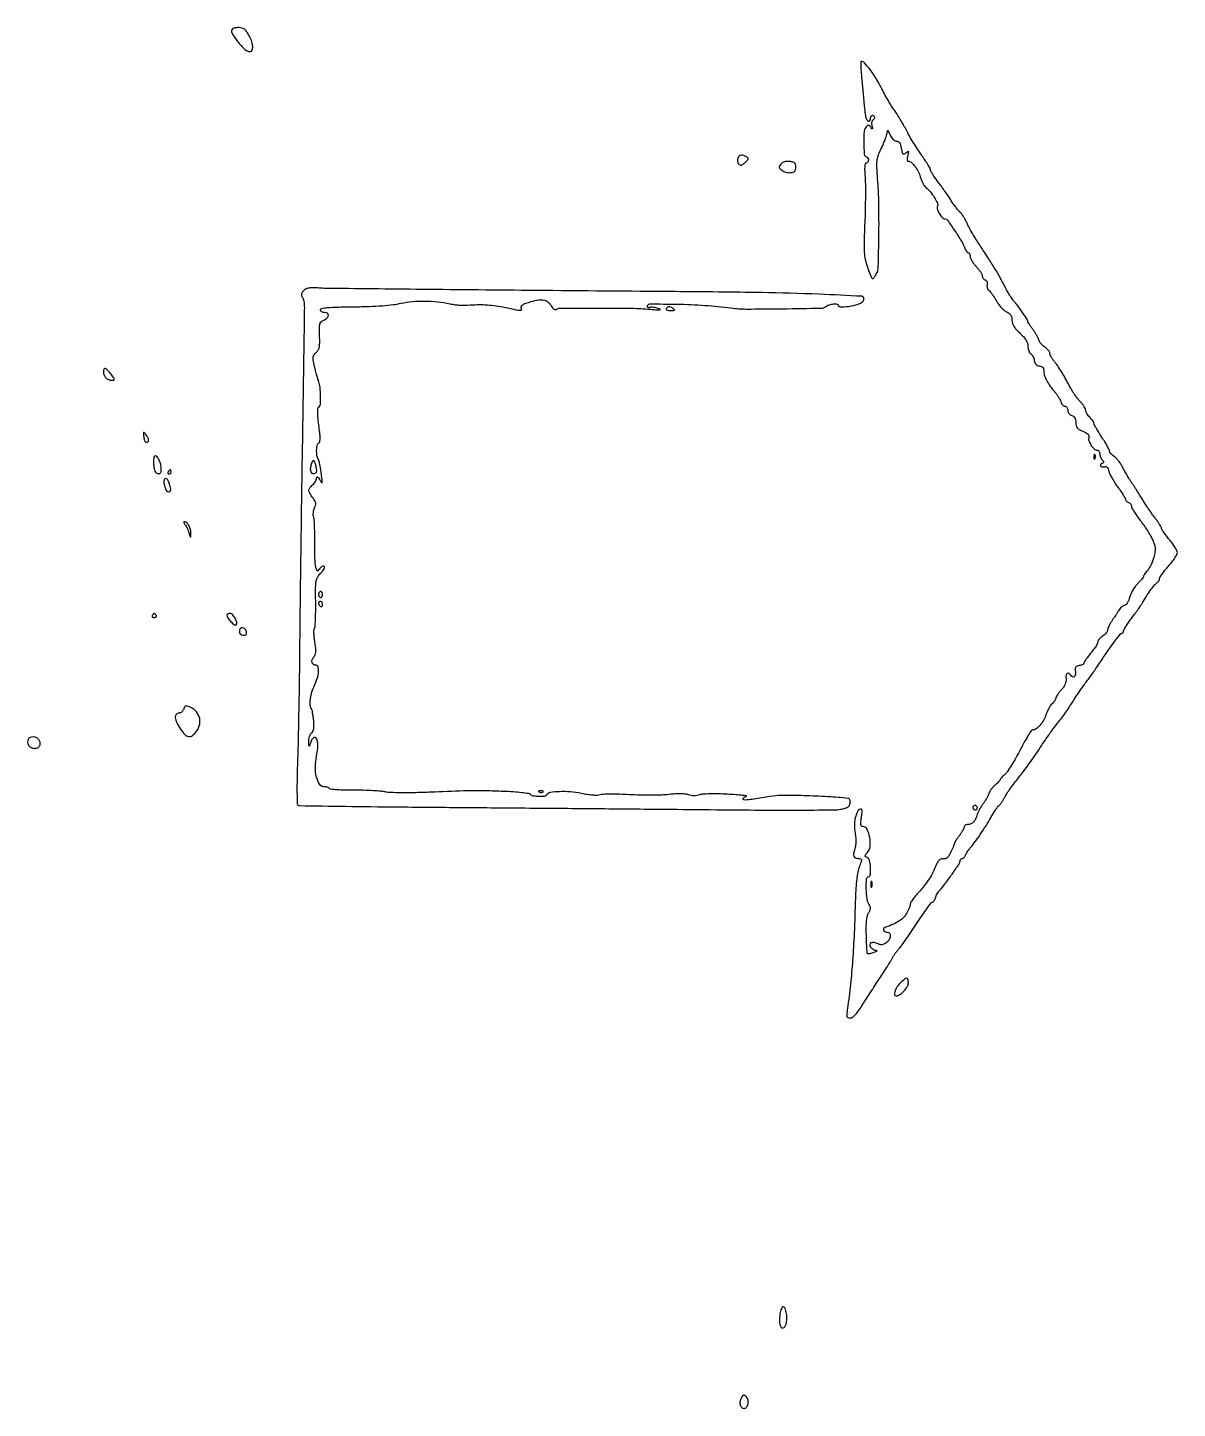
# Model space of a CAD drawing. Extents: x 0 to 5034, y 0 to 2560.
# Drawn here: x 3241 to 3818, y 1035 to 1728 of the extents above; entities that cross this region are included whole.
import ezdxf

# ---------------------------------------------------------------- set-up
doc = ezdxf.new("R2010")
doc.units = 0

msp = doc.modelspace()

# ---------------------------------------------------------------- linework, layer by layer
for points in [[(3343.730511, 1727.397177, 0.338915), (3343.457361, 1725.33779, 0.035587), (3346.353349, 1721.038717, 0.036898), (3349.957019, 1717.073877, 0.192144), (3352.648314, 1716, 0.319613), (3353.687659, 1716.739966, 0.105804), (3353.929746, 1718.705235, 0.066547), (3353.30314, 1721.492209, 0.044777), (3351.901224, 1724.44284, 0.028816), (3350.743298, 1726.169764, 0.07214), (3349.665346, 1727.23292, 0.090711), (3348.492429, 1727.804621, 0.068257), (3347.067891, 1728, 0.02026), (3345.976765, 1727.95577, 0.024423), (3344.95953, 1727.822921, 0.024182), (3344.12945, 1727.631139, 0.128192)], [(3659.395745, 1704.25, -0.00106), (3659.688913, 1701.229317, -0.000679), (3660.017153, 1697.720312, -0.000682), (3660.3293, 1694.282404, -0.001277), (3660.570937, 1691.5, 0.004308), (3660.799805, 1689.037891, 0.004423), (3661.069263, 1686.601562, 0.004287), (3661.339795, 1684.492476, 0.018593), (3661.557334, 1683.25, 0.07342), (3662.113446, 1681.759404, 0.194713), (3662.979673, 1681.055304, 0.354583), (3663.702054, 1681.346851, 0.127101), (3664, 1682.5, -0.064853), (3664.074694, 1683.073457, -0.082425), (3664.29375, 1683.559375, -0.098894), (3664.618646, 1683.884432, -0.148195), (3665, 1684, -0.194548), (3665.674402, 1683.727271, -0.1933), (3665.971967, 1683.061504, -0.147332), (3665.754119, 1682.222818, -0.118178), (3665.09388, 1681.558021, 0.161689), (3664.780905, 1681.183884, 0.05755), (3664.598712, 1680.501867, 0.049698), (3664.5589, 1679.650949, 0.040817), (3664.680627, 1678.749004, -0.006709), (3664.926867, 1677.548579, -0.207643), (3664.86176, 1677.258196, -0.496679), (3664.676359, 1677.254712, -0.014115), (3664.128387, 1677.991641, 0.041217), (3663.52949, 1678.712065, 0.179287), (3663.035574, 1678.944627, 0.178687), (3662.508303, 1678.799617, 0.040894), (3661.791641, 1678.191347, 0.181231), (3660.804164, 1676.019401, 0.018683), (3660.627934, 1670.296367, 0.015802), (3660.847501, 1664.548433, 0.303665), (3661.89024, 1663.203253, -0.186162), (3662.683356, 1662.548851, -0.131599), (3662.973314, 1661.418617, -0.152649), (3662.645675, 1660.408058, -0.243211), (3661.856401, 1660, 0.327914), (3661.360548, 1659.635626, 0.053279), (3661.112217, 1658.390608, 0.032546), (3661.060574, 1656.353927, 0.009719), (3661.244402, 1653.25, -0.016904), (3661.408017, 1649.599356, -0.004235), (3661.422999, 1643.635937, -0.004321), (3661.323373, 1636.81211, -0.004338), (3661.105887, 1630, 0.003561), (3660.780844, 1620.29171, 0.021308), (3660.863126, 1615.232544, 0.037667), (3661.35765, 1611.568842, 0.03061), (3662.417284, 1607.75, 0.009192), (3663.222422, 1605.546017, 0.014482), (3664.002267, 1603.689063, 0.008452), (3664.710254, 1602.1986, 0.284967), (3665.030419, 1602, 0.198221), (3665.346197, 1602.130308, 0.026739), (3665.837134, 1602.673847, 0.027494), (3666.373429, 1603.415367, 0.019948), (3666.889723, 1604.293946, 0.116186), (3667.876367, 1608.001917, 0.00375), (3668.206699, 1623.562566, 0.008052), (3668.16905, 1639.395207, 0.014993), (3667.547429, 1652.211195, -0.006939), (3667.174801, 1657.973785, -0.037678), (3667.25183, 1661.101415, -0.057383), (3667.787675, 1663.560096, -0.030413), (3668.975131, 1666.448627, 0.008635), (3669.871144, 1668.384069, 0.007337), (3670.751454, 1670.456786, 0.007411), (3671.497399, 1672.367912, 0.020613), (3671.945306, 1673.737432), (3672.724368, 1676.5), (3674.022699, 1673.75, 0.047444), (3674.647453, 1672.698026, 0.050669), (3675.447302, 1671.807812, 0.056473), (3676.293199, 1671.197849, 0.128681), (3677.049224, 1671, -0.138272), (3677.859151, 1670.771654, -0.107926), (3678.521681, 1670.136096, -0.072389), (3679.046399, 1669.040429, -0.029173), (3679.447794, 1667.426591, 0.012236), (3679.880656, 1665.394892, 0.14016), (3680.278049, 1664.689245, 0.317641), (3680.823425, 1664.59884, 0.059605), (3681.724958, 1665.176591, -0.019531), (3682.647665, 1665.877937, -0.425145), (3682.948659, 1665.819079, -0.199438), (3683.027697, 1665.384701, -0.007594), (3682.646822, 1663.75, 0.027025), (3682.443978, 1662.695624, 0.047262), (3682.40705, 1661.807812, 0.066624), (3682.522277, 1661.195252, 0.323586), (3682.792387, 1661, -0.183438), (3684.342299, 1660.411573, -0.046011), (3686.224194, 1658.404225, -0.04474), (3687.923675, 1655.763125, -0.054885), (3688.991236, 1653.032546, 0.028812), (3689.526057, 1651.422132, 0.027463), (3690.24983, 1649.857061, 0.028555), (3691.043475, 1648.548443, 0.081442), (3691.778686, 1647.782282, -0.058814), (3693.930782, 1645.732811, -0.034669), (3696.005163, 1642.845596, -0.030953), (3697.541118, 1639.978545, -0.201757), (3697.59194, 1638.378996, 0.176009), (3697.563519, 1636.796515, 0.051037), (3698.603097, 1634.544509, 0.050879), (3700.052655, 1632.58181, 0.211311), (3701.367851, 1632, -0.242627), (3702.590681, 1631.369501, -0.006127), (3706.255461, 1626.085971, -0.01301), (3709.611511, 1620.828823, -0.046894), (3711.333333, 1617.25, 0.033493), (3711.719686, 1616.38871, 0.04313), (3712.191146, 1615.660938, 0.049233), (3712.673844, 1615.152494, 0.180157), (3713.083333, 1615, -0.192648), (3713.433423, 1614.859912, -0.087687), (3713.730729, 1614.456067, -0.067523), (3713.932475, 1613.856993, -0.047534), (3714, 1613.148314, 0.105867), (3714.197213, 1612.227337, 0.02984), (3714.88125, 1610.918417, 0.028654), (3715.8518, 1609.495243, 0.026735), (3717, 1608.157416, -0.022413), (3718.148374, 1606.842542, -0.025761), (3719.11875, 1605.487829, -0.026141), (3719.81197, 1604.270891, -0.11691), (3720, 1603.477717, 0.089585), (3720.114293, 1602.844934, 0.066601), (3720.449379, 1602.217305, 0.065501), (3720.944994, 1601.689773, 0.08001), (3721.529801, 1601.350191, -0.097437), (3722.105698, 1600.988596, -0.104952), (3722.483611, 1600.4441, -0.099002), (3722.621242, 1599.765952, -0.077706), (3722.507223, 1599.022758, 0.090485), (3722.410263, 1598.262512, 0.065282), (3722.567024, 1597.420207, 0.06383), (3722.942182, 1596.627176, 0.077332), (3723.48648, 1596.01122, -0.050147), (3724.221959, 1595.264572, -0.013736), (3725.223314, 1593.947853, -0.013742), (3726.282043, 1592.384361, -0.013929), (3727.248298, 1590.772002, 0.032384), (3728.30475, 1589.148128, 0.026237), (3729.634338, 1587.55018, 0.026976), (3731.022186, 1586.20332, 0.059877), (3732.23924, 1585.376284, -0.045212), (3733.535437, 1584.549823, -0.084148), (3734.377854, 1583.636291, -0.088918), (3734.844018, 1582.532636, -0.055628), (3735, 1581.134953, 0.078139), (3735.236639, 1579.629972, 0.059754), (3735.934239, 1578.11404, 0.046334), (3737.155907, 1576.48431, 0.022093), (3739, 1574.620327, -0.021796), (3740.875072, 1572.727282, -0.048266), (3742.088408, 1571.099641, -0.062591), (3742.768338, 1569.573449, -0.073656), (3743, 1568.009384, 0.04423), (3743.103921, 1566.836894, 0.046272), (3743.412365, 1565.719285, 0.050902), (3743.865076, 1564.813471, 0.122556), (3744.403795, 1564.29969, -0.096931), (3744.967069, 1563.814489, -0.044738), (3745.496922, 1563.000534, -0.042044), (3745.917506, 1562.015647, -0.045519), (3746.153795, 1561, 0.058045), (3746.445782, 1559.873264, 0.093939), (3746.967437, 1559.035364, 0.099589), (3747.734509, 1558.47832, 0.072248), (3748.75, 1558.180449, -0.063828), (3749.799449, 1557.89163, -0.124448), (3750.489463, 1557.373941, -0.117332), (3750.875126, 1556.567151, -0.053129), (3751, 1555.395266, 0.081479), (3751.352171, 1553.248491, 0.041694), (3752.439502, 1550.73671, 0.035085), (3754.187964, 1547.960338, 0.022688), (3756.569798, 1545, -0.024976), (3757.46407, 1543.87806, -0.019292), (3758.327113, 1542.573437, -0.01966), (3759.039503, 1541.289455, -0.043488), (3759.455043, 1540.25, 0.054676), (3759.821523, 1539.389506, 0.060569), (3760.355934, 1538.660938, 0.069011), (3760.969012, 1538.166036, 0.136167), (3761.567388, 1538, -0.144589), (3762.113706, 1537.838644, -0.099407), (3762.57917, 1537.384999, -0.083667), (3762.892844, 1536.706693, -0.066649), (3763, 1535.90638, 0.079589), (3763.141521, 1535.022939, 0.083929), (3763.551274, 1534.245678, 0.08438), (3764.191502, 1533.649462, 0.0816), (3765, 1533.289749, -0.085594), (3765.913707, 1532.874512, -0.112733), (3766.535048, 1532.206149, -0.091006), (3766.887949, 1531.217716, -0.040375), (3767, 1529.832342, 0.052685), (3767.166862, 1528.253157, 0.117995), (3767.68338, 1527.171341, 0.096245), (3768.711215, 1526.308165, 0.027723), (3770.587767, 1525.398882, -0.025141), (3772.188176, 1524.633577, -0.071981), (3773.174665, 1523.899038, -0.121131), (3773.622569, 1523.161818, -0.169413), (3773.599045, 1522.397512, 0.175605), (3773.567929, 1520.737406, 0.057975), (3774.63371, 1518.501143, 0.058177), (3776.166072, 1516.593716, 0.196934), (3777.61501, 1516, -0.129081), (3778.143186, 1515.861334, -0.10071), (3778.593159, 1515.47125, -0.088963), (3778.895741, 1514.887723, -0.07537), (3779, 1514.2, 0.057811), (3779.091192, 1513.413922, 0.037398), (3779.367188, 1512.539531, 0.037344), (3779.771279, 1511.7139, 0.056678), (3780.25, 1511.075, -0.026524), (3780.849858, 1510.367496, -0.164896), (3780.998858, 1509.922882, -0.247399), (3780.819268, 1509.585003, -0.061551), (3780.243769, 1509.28959, 0.075629), (3779.804238, 1509.048176, 0.106139), (3779.514669, 1508.708594, 0.126318), (3779.41972, 1508.32604, 0.13724), (3779.525794, 1507.958264, 0.134392), (3779.838762, 1507.666682, 0.080058), (3780.324855, 1507.503933, 0.070095), (3780.904742, 1507.490395, 0.062528), (3781.490153, 1507.634595, -0.151283), (3782.153903, 1507.678546, -0.150067), (3782.728815, 1507.340088, -0.093139), (3783.207039, 1506.568879, -0.034307), (3783.587882, 1505.340921, 0.054874), (3784.09848, 1503.905642, 0.015593), (3785.199103, 1501.804937, 0.015507), (3786.598915, 1499.494928, 0.015842), (3788.129754, 1497.292907, -0.007995), (3789.612399, 1495.230038, -0.011248), (3790.863115, 1493.340471, -0.007661), (3791.840853, 1491.734523, -0.133678), (3792, 1491.149896, 0.133918), (3792.109207, 1490.749468, 0.062348), (3792.440625, 1490.31982, 0.055223), (3792.926254, 1489.928002, 0.05058), (3793.5, 1489.638374, -0.075088), (3794.073427, 1489.312861, -0.064561), (3794.559375, 1488.817353, -0.066845), (3794.888064, 1488.234155, -0.095219), (3795, 1487.651705, 0.126988), (3795.214154, 1486.822092, 0.012362), (3796.270693, 1485.018738, 0.015042), (3797.669052, 1482.906444, 0.011352), (3799.325763, 1480.669911, -0.012842), (3801.118354, 1478.234804, -0.010256), (3802.927492, 1475.523311, -0.010398), (3804.499156, 1472.942941, -0.025667), (3805.512494, 1470.972294, -0.022727), (3806.482803, 1468.530106, -0.065918), (3806.845131, 1466.752676, -0.063138), (3806.740028, 1464.899641, -0.019601), (3806.124603, 1462.172702, -0.024161), (3805.504168, 1460.23232, -0.021012), (3804.673347, 1458.266174, -0.021546), (3803.769114, 1456.549925, -0.056507), (3802.937872, 1455.435549, 0.016983), (3802.195876, 1454.589243, 0.021234), (3801.56925, 1453.753554, 0.020022), (3801.110499, 1453.023286, 0.130955), (3801, 1452.608626, -0.156308), (3800.858595, 1452.167348, -0.013025), (3800.125918, 1451.196048, -0.016378), (3799.164176, 1450.065894, -0.011896), (3798.024401, 1448.870555, 0.039467), (3796.807107, 1447.444265, 0.024887), (3795.610645, 1445.609467, 0.024943), (3794.608179, 1443.675459, 0.041349), (3793.985857, 1441.947478, -0.029685), (3793.464421, 1440.386472, -0.045798), (3792.816306, 1439.120831, -0.056466), (3792.126982, 1438.264231, -0.197606), (3791.484509, 1438, 0.138114), (3790.817011, 1437.812033, 0.044001), (3789.97913, 1437.192188, 0.040073), (3789.123496, 1436.302382, 0.035246), (3788.379699, 1435.25, -0.004481), (3787.607572, 1434.001178, -0.002588), (3786.65741, 1432.511895, -0.002586), (3785.6883, 1431.027023, -0.004334), (3784.856647, 1429.790493, 0.022051), (3784.146006, 1428.648528, 0.022636), (3783.54539, 1427.458167, 0.0231), (3783.120914, 1426.382441, 0.082599), (3783, 1425.655502, -0.128135), (3782.827731, 1424.994324, -0.043699), (3782.265625, 1424.167574, -0.040031), (3781.456645, 1423.324004, -0.036583), (3780.5, 1422.591957, 0.03406), (3779.54327, 1421.867462, 0.038408), (3778.734375, 1421.046168, 0.041831), (3778.169801, 1420.250987, 0.134245), (3778, 1419.629957, -0.089413), (3777.88256, 1418.978477, -0.028804), (3777.485938, 1418.076541, -0.027683), (3776.919762, 1417.104087, -0.027744), (3776.25, 1416.20088, 0.004767), (3773.863486, 1413.273734, 0.01331), (3772.264834, 1411.161407, 0.013888), (3771.214591, 1409.604516, 0.142371), (3771, 1408.86616, -0.235881), (3770.84932, 1408.564532, -0.052253), (3770.339063, 1408.258807, -0.04373), (3769.611767, 1407.994984, -0.029884), (3768.75, 1407.819551, 0.058095), (3767.632439, 1407.525677, 0.158516), (3767.00839, 1407.013125, 0.132962), (3766.742323, 1406.166201, 0.036094), (3766.787849, 1404.75, -0.060771), (3766.759081, 1403.067751, -0.197335), (3766.207852, 1402.122966, -0.318746), (3765.381875, 1402.093345, -0.109418), (3764.5, 1403, 0.112885), (3763.605146, 1403.907479, 0.310187), (3762.751461, 1403.87847, 0.197355), (3762.173619, 1402.926555, 0.06426), (3762.127456, 1401.25, -0.066539), (3762.08262, 1399.852138, -0.060243), (3761.675568, 1398.464238, -0.052702), (3760.887255, 1397.058005, -0.033679), (3759.702823, 1395.603977, 0.018971), (3758.668051, 1394.407295, 0.022913), (3757.793954, 1393.206458, 0.022375), (3757.160864, 1392.147063, 0.124108), (3757, 1391.508965, -0.107661), (3756.87473, 1390.933929, -0.035646), (3756.458116, 1390.17178, -0.033577), (3755.861235, 1389.367832, -0.032377), (3755.15529, 1388.640535, 0.058155), (3754.356451, 1387.727989, 0.022878), (3753.471676, 1386.307698, 0.022274), (3752.646036, 1384.669499, 0.025886), (3752.014284, 1383.04328, -0.050278), (3750.77419, 1380.260729, -0.051127), (3749.009443, 1377.798591, -0.056734), (3747.073236, 1376.053944, -0.156268), (3745.3441, 1375.5, 0.250435), (3744.710344, 1375.16133, 0.007528), (3743.029179, 1372.5625, 0.013273), (3741.125518, 1369.332652, 0.008577), (3739.086697, 1365.5, -0.009885), (3736.950765, 1361.510007, -0.011357), (3734.75156, 1357.790652, -0.010522), (3732.756062, 1354.729834, -0.062186), (3731.492597, 1353.297966, 0.013686), (3730.537873, 1352.406845, 0.018734), (3729.7322, 1351.550653, 0.015721), (3729.124459, 1350.808429, 0.165144), (3729, 1350.441886, -0.172999), (3728.873063, 1350.085993, -0.018412), (3728.282988, 1349.415965, -0.020983), (3727.493997, 1348.650928, -0.015378), (3726.559108, 1347.867835, 0.036666), (3725.575088, 1346.969668, 0.028239), (3724.636896, 1345.858556, 0.02893), (3723.875524, 1344.713791, 0.058645), (3723.443042, 1343.723915, -0.038374), (3723.029505, 1342.662333, -0.015209), (3722.308186, 1341.272025, -0.014947), (3721.434956, 1339.811605, -0.018149), (3720.52782, 1338.5, 0.019964), (3719.613982, 1337.1684, 0.015326), (3718.720693, 1335.646875, 0.015574), (3717.972154, 1334.169937, 0.035145), (3717.521497, 1333, -0.034587), (3716.644784, 1330.716403, -0.078355), (3715.614759, 1329.18501, -0.104117), (3714.374324, 1328.309125, -0.102186), (3712.877555, 1328, 0.059649), (3712.159526, 1327.914035, 0.078515), (3711.551532, 1327.66054, 0.096825), (3711.14435, 1327.285163, 0.159577), (3711, 1326.844391, -0.111023), (3710.856586, 1326.206475, -0.017798), (3710.265625, 1325.065427, -0.018934), (3709.457174, 1323.750734, -0.015604), (3708.5, 1322.411113, 0.010503), (3707.540063, 1321.096187, 0.013853), (3706.724408, 1319.856347, 0.011261), (3706.102124, 1318.798322, 0.117441), (3705.966069, 1318.316722, -0.077967), (3705.867221, 1317.82183, -0.008099), (3705.438009, 1316.711787, -0.009905), (3704.875714, 1315.400023, -0.007773), (3704.216069, 1314, -0.027444), (3703.286084, 1312.340279, -0.077474), (3702.411888, 1311.344057, -0.11081), (3701.477033, 1310.863065, -0.099386), (3700.387081, 1310.801587, 0.129551), (3699.211933, 1310.664787, 0.126759), (3698.245608, 1309.966528, 0.064054), (3697.288706, 1308.456947, 0.012869), (3696.013757, 1305.533895, -0.032289), (3694.792266, 1303.005938, -0.017713), (3692.993979, 1300.073449, -0.017492), (3690.928834, 1297.183738, -0.024604), (3688.876676, 1294.770303, 0.011121), (3687.008684, 1292.689794, 0.01534), (3685.432523, 1290.735546, 0.01191), (3684.226715, 1289.061489, 0.151237), (3684, 1288.329097, -0.075294), (3683.896116, 1287.643148, -0.014723), (3683.490198, 1286.458276, -0.015325), (3682.928887, 1285.093296, -0.013666), (3682.264505, 1283.711303, -0.072222), (3680.732063, 1281.563148, -0.053714), (3678.500198, 1279.684677, -0.044644), (3675.5105, 1278.039427, -0.026166), (3671.686618, 1276.593423, 0.136598), (3670.700714, 1275.946467, 0.266839), (3670.52259, 1275.054143, 0.210844), (3671.229649, 1274.279938, 0.104148), (3672.559017, 1274, -0.263708), (3673.639178, 1273.387727, -0.169325), (3673.938683, 1271.939805, -0.109439), (3673.262409, 1270.084295, -0.098383), (3671.845394, 1268.604263, -0.040443), (3670.719766, 1267.944481, -0.083251), (3669.742203, 1267.65998, -0.092567), (3668.794442, 1267.724069, -0.059889), (3667.767253, 1268.124562, 0.078826), (3665.852112, 1268.789269, 0.147936), (3664.239215, 1268.5997, 0.281699), (3663.612662, 1267.704939, 0.190881), (3664.009821, 1266.488167, 0.053724), (3664.602349, 1265.912775, 0.040649), (3665.360182, 1265.413958, 0.041607), (3666.159179, 1265.059342, 0.071641), (3666.872445, 1264.921053, -0.173176), (3667.193967, 1264.788355, -0.439723), (3667.195734, 1264.564138, -0.08199), (3666.676347, 1264.218999, -0.018338), (3665.6875, 1263.816886, -0.014509), (3664.583573, 1263.450396, -0.021443), (3663.594679, 1263.199318, -0.017659), (3662.789659, 1263.060758, -0.234284), (3662.51247, 1263.154197, -0.179983), (3662.360777, 1263.485615, -0.001897), (3662.182676, 1266.051527, -0.005736), (3662.021277, 1269.035657, -0.003661), (3661.89885, 1272.508363, -0.009391), (3661.859656, 1276.798203, -0.023422), (3662.036621, 1279.928094, -0.031863), (3662.422228, 1282.215347, -0.082989), (3663.064427, 1283.75, 0.033932), (3663.74106, 1285.006177, 0.098867), (3663.963815, 1285.961189, 0.105801), (3663.795949, 1286.890217, 0.042192), (3663.202248, 1288.047757, -0.109336), (3662.235013, 1290.77827, -0.02506), (3661.878214, 1295.689454, -0.018885), (3661.953037, 1300.562984, -0.308222), (3662.894013, 1301.798004, 0.291465), (3663.926958, 1303.070586, 0.042448), (3664.030885, 1306.560652, 0.04244), (3663.538046, 1310.06034, 0.249931), (3662.363881, 1311.41386, -0.034664), (3661.454796, 1311.837083, -0.272937), (3661.227761, 1312.222011, -0.171916), (3661.409753, 1312.735672, -0.01364), (3662.363881, 1313.84959, 0.159331), (3663.757698, 1316.974438, 0.067964), (3663.608717, 1321.604451, 0.073764), (3662.289425, 1325.651212, 0.282868), (3660.136456, 1326.992198, -0.213613), (3659.528717, 1327.268439, -0.145684), (3659.204861, 1327.967312, -0.060991), (3659.174795, 1329.287117, -0.01245), (3659.464107, 1331.609217, 0.011165), (3659.753574, 1333.884895, 0.059781), (3659.73456, 1335.133367, 0.182264), (3659.432825, 1335.69202, 0.265154), (3658.896545, 1335.798848, 0.203956), (3657.392851, 1334.468942, 0.057084), (3656.352979, 1331.435159, 0.050779), (3655.911404, 1327.602179, 0.048293), (3656.237827, 1323.691791, -0.021942), (3656.550419, 1321.406074, -0.028157), (3656.62625, 1319.285219, -0.031244), (3656.468516, 1317.389802, -0.047519), (3656.075272, 1315.786082, 0.035831), (3655.457468, 1313.498688, 0.145299), (3655.594898, 1312.077689, 0.213281), (3656.428467, 1311.276588, 0.086533), (3658.014658, 1311, -0.070591), (3659.052252, 1310.852777, -0.314246), (3659.418398, 1310.399952, -0.101648), (3659.293071, 1309.453112, -0.006175), (3658.316921, 1306.75, 0.043264), (3657.614167, 1304.234487, 0.016218), (3657.053757, 1300.612707, 0.01413), (3656.639698, 1296.164872, 0.009142), (3656.400483, 1291, -0.003599), (3655.784376, 1273.502548, -0.007405), (3655.000892, 1259.821067, -0.008807), (3653.924138, 1247.839569, -0.008478), (3652.414868, 1235.75, 0.009214), (3652.063567, 1232.901933, 0.097696), (3652.168737, 1231.742658, 0.241636), (3652.693781, 1231.189611, 0.084497), (3653.807772, 1231, 0.14683), (3654.967625, 1231.348107, 0.054736), (3656.29057, 1232.445589, 0.0377), (3657.828761, 1234.29588, 0.014485), (3659.687824, 1237.077146, -0.002381), (3661.503672, 1239.941476, -0.001158), (3663.848923, 1243.583637, -0.001148), (3666.307448, 1247.363303, -0.001658), (3668.5, 1250.693037, 0.003077), (3670.515193, 1253.772422, 0.003349), (3672.435667, 1256.791045, 0.003145), (3674.046577, 1259.397225, 0.016434), (3674.876738, 1260.865891, -0.022125), (3675.566645, 1262.054648, -0.011877), (3676.51587, 1263.460605, -0.011805), (3677.553861, 1264.851217, -0.018101), (3678.523468, 1266, 0.027181), (3679.779971, 1267.544728, 0.004146), (3682.088311, 1270.776562, 0.004629), (3684.748279, 1274.64237, 0.003996), (3687.471456, 1278.75, -0.005495), (3690.093131, 1282.678897, -0.008638), (3692.439795, 1285.989063, -0.003496), (3694.496601, 1288.74605, -0.234894), (3695.007339, 1289, 0.193868), (3695.384682, 1289.152023, 0.050292), (3695.817114, 1289.660938, 0.043541), (3696.230662, 1290.3886, 0.032648), (3696.55933, 1291.25, -0.031781), (3696.927907, 1292.221042, -0.02137), (3697.46439, 1293.279687, -0.021561), (3698.074318, 1294.263667, -0.039337), (3698.665684, 1295, 0.027314), (3701.360892, 1298.195573, 0.009028), (3704.968839, 1303.164892, 0.004168), (3708.529683, 1308.351913, 0.143971), (3708.973355, 1309.75, -0.080737), (3709.061439, 1310.227455, -0.089955), (3709.295142, 1310.632812, -0.098381), (3709.635903, 1310.904032, -0.119595), (3710.031385, 1311, 0.135188), (3710.47321, 1311.121682, 0.062056), (3710.948454, 1311.491623, 0.054875), (3711.382815, 1312.033443, 0.049969), (3711.704994, 1312.673609, -0.031603), (3712.050609, 1313.428016, -0.016701), (3712.56789, 1314.31866, -0.016555), (3713.160138, 1315.198084, -0.024526), (3713.740667, 1315.923609, 0.022338), (3716.072003, 1318.811241, 0.008846), (3719.02305, 1322.972557, 0.008896), (3721.964528, 1327.448859, 0.013753), (3724.328022, 1331.427129, -0.009754), (3725.503749, 1333.442657, -0.011461), (3726.697876, 1335.303594, -0.010434), (3727.771047, 1336.825114, -0.067094), (3728.424347, 1337.5, 0.06053), (3729.029733, 1338.109245, 0.01548), (3729.850687, 1339.234375, 0.015541), (3730.714301, 1340.586746, 0.015201), (3731.498954, 1342, -0.027557), (3732.531013, 1343.755266, -0.008519), (3734.272009, 1346.280138, -0.008492), (3736.318636, 1349.042266, -0.009237), (3738.402629, 1351.65579, 0.011506), (3740.760426, 1354.640382, 0.005402), (3743.677566, 1358.601303, 0.005349), (3746.646661, 1362.819795, 0.007489), (3749.201849, 1366.65579, -0.005393), (3751.590082, 1370.273909, -0.005428), (3754.050737, 1373.831808, -0.005308), (3756.261491, 1376.886049, -0.021693), (3757.701849, 1378.665259, 0.019579), (3759.069059, 1380.339596, 0.006413), (3760.953002, 1382.908428, 0.006378), (3762.973352, 1385.816413, 0.007166), (3764.840284, 1388.665259, -0.004841), (3766.751401, 1391.61131, -0.003646), (3768.907226, 1394.81417, -0.003686), (3770.978392, 1397.795915, -0.008488), (3772.590325, 1400, 0.005325), (3774.108951, 1402.049172, 0.003246), (3775.860969, 1404.5, 0.003252), (3777.566188, 1406.952104, 0.005754), (3778.936264, 1409, -0.006837), (3782.724342, 1414.635695, -0.009865), (3786.239139, 1419.50527, -0.004356), (3789.360621, 1423.580502, -0.231098), (3790.219767, 1424, 0.146677), (3790.517308, 1424.089204, 0.099119), (3790.770806, 1424.340053, 0.082948), (3790.941687, 1424.715082, 0.0656), (3791, 1425.157629, -0.129542), (3791.182961, 1425.851964, -0.010714), (3792.146316, 1427.471088, -0.013759), (3793.407671, 1429.372728, -0.010169), (3794.902352, 1431.407629, 0.005641), (3796.531869, 1433.584499, 0.004817), (3798.201135, 1435.914504, 0.004857), (3799.678094, 1438.06269, 0.013751), (3800.652352, 1439.599193, -0.00812), (3802.918473, 1443.263681, -0.014996), (3804.89596, 1446.15374, -0.01669), (3806.559946, 1448.282625, -0.078523), (3807.725993, 1449.29969, 0.0611), (3808.213331, 1449.695869, 0.050756), (3808.625761, 1450.222108, 0.05281), (3808.906603, 1450.792109, 0.088297), (3809, 1451.316866, -0.14327), (3809.210616, 1452.036809, -0.011611), (3810.321875, 1453.687817, -0.014884), (3811.776345, 1455.61939, -0.01088), (3813.5, 1457.678527, 0.015103), (3815.22313, 1459.772715, 0.019168), (3816.678125, 1461.810938, 0.017466), (3817.752388, 1463.576131, 0.128647), (3818, 1464.522571, 0.120249), (3817.771991, 1465.456927, 0.01863), (3816.825, 1467.126512, 0.019856), (3815.531529, 1469.046216, 0.016107), (3814, 1471, -0.009319), (3812.467709, 1472.901033, -0.013019), (3811.175, 1474.660181, -0.009386), (3810.173406, 1476.159569, -0.143512), (3810, 1476.751276, 0.123985), (3809.858123, 1477.314631, 0.013744), (3809.192187, 1478.475264, 0.016072), (3808.303135, 1479.830656, 0.012362), (3807.25, 1481.252826, -0.009622), (3805.98276, 1482.944664, -0.00468), (3804.426563, 1485.151079, -0.004639), (3802.849165, 1487.478461, -0.006679), (3801.5, 1489.569492, 0.00004), (3800.278117, 1491.51961, 0.000043), (3799.0875, 1493.41913, 0.00004), (3798.066202, 1495.047914, 0.000208), (3797.5, 1495.949906, 0.003859), (3796.981393, 1496.761341, 0.001264), (3796.205005, 1497.949118, 0.001259), (3795.336428, 1499.263402, 0.001423), (3794.49576, 1500.520745, -0.011077), (3793.587055, 1501.938339, -0.005592), (3792.501605, 1503.762777, -0.00555), (3791.42179, 1505.673383, -0.008219), (3790.521611, 1507.373815, 0.027018), (3789.60037, 1508.96627, 0.022748), (3788.461831, 1510.547736, 0.023361), (3787.287329, 1511.897236, 0.057029), (3786.27585, 1512.738825, -0.032721), (3785.404856, 1513.394739, -0.037491), (3784.668531, 1514.13169, -0.040729), (3784.153216, 1514.84052, -0.13766), (3784, 1515.386476, 0.119325), (3783.826089, 1516.104827, 0.008221), (3782.833304, 1517.959417, 0.011345), (3781.549631, 1520.147148, 0.008267), (3780.02827, 1522.521466, -0.007527), (3778.504797, 1524.891351, -0.010405), (3777.214931, 1527.065466, -0.00728), (3776.207607, 1528.908936, -0.11544), (3776.02827, 1529.595012, 0.115501), (3775.8868, 1530.13596, 0.030945), (3775.420804, 1530.900045, 0.029641), (3774.767567, 1531.726641, 0.026803), (3774, 1532.5, -0.037979), (3773.234694, 1533.306315, -0.036317), (3772.5875, 1534.230756, -0.03853), (3772.139686, 1535.131973, -0.096332), (3772, 1535.850269, 0.10757), (3771.832514, 1536.619759, 0.029412), (3771.247269, 1537.723783, 0.02831), (3770.418279, 1538.928132, 0.026138), (3769.437512, 1540.065223, -0.019247), (3768.333474, 1541.310143, -0.011975), (3767.132049, 1542.848435, -0.012012), (3766.018183, 1544.425002, -0.021227), (3765.187512, 1545.784081, -0.000305), (3764.37312, 1547.255322, -0.000133), (3763.294626, 1549.207704, -0.000132), (3762.150542, 1551.281421, -0.000176), (3761.113343, 1553.164139, 0.01193), (3760.026967, 1555.030916, 0.008669), (3758.733535, 1557.056691, 0.008766), (3757.438385, 1558.937238, 0.01893), (3756.363343, 1560.326725, -0.022162), (3755.458721, 1561.511685, -0.024481), (3754.694232, 1562.734415, -0.024874), (3754.150067, 1563.832532, -0.102946), (3754, 1564.553672, 0.128314), (3753.830485, 1565.203345, 0.043647), (3753.27708, 1566.016255, 0.039984), (3752.48072, 1566.846004, 0.036507), (3751.538994, 1567.566407, -0.042353), (3750.54879, 1568.342386, -0.032793), (3749.608485, 1569.339903, -0.033683), (3748.850217, 1570.395375, -0.065407), (3748.422928, 1571.33946, 0.040877), (3748.009237, 1572.387076, 0.014822), (3747.260011, 1573.800429, 0.014584), (3746.344656, 1575.306063, 0.016847), (3745.383934, 1576.683278, -0.007322), (3744.470612, 1577.940807, -0.010458), (3743.700281, 1579.084898, -0.006699), (3743.092369, 1580.058256, -0.137068), (3743, 1580.388869, 0.145033), (3742.69744, 1581.410006, 0.004898), (3740.350427, 1584.94655, 0.00963), (3737.968044, 1588.31945, 0.035295), (3736.274565, 1590.310615, -0.043305), (3735.400282, 1591.37254, -0.010285), (3734.140029, 1593.289134, -0.010504), (3732.778772, 1595.559607, -0.010195), (3731.5, 1597.907688, 0.008827), (3729.00113, 1602.526157, 0.008145), (3726.274805, 1607.180347, 0.006458), (3722.869681, 1612.622448, 0.002787), (3718.19885, 1619.78924, -0.007956), (3716.444787, 1622.542436, -0.007349), (3714.731069, 1625.423234, -0.007358), (3713.28042, 1628.033599, -0.024188), (3712.43355, 1629.81328, 0.024562), (3711.720929, 1631.307961, 0.017718), (3710.787903, 1632.902432, 0.017964), (3709.790187, 1634.358301, 0.036632), (3708.88739, 1635.408743, -0.0254), (3707.891118, 1636.516651, -0.008842), (3706.568133, 1638.207568, -0.008756), (3705.174726, 1640.123794, -0.010095), (3703.915719, 1642, 0.006819), (3702.560946, 1644.047785, 0.003829), (3700.862446, 1646.5, 0.00382), (3699.108901, 1648.950716, 0.006226), (3697.579419, 1651, -0.010887), (3696.254631, 1652.809982, -0.014157), (3695.125729, 1654.526478, -0.011796), (3694.266147, 1655.994052, -0.113061), (3694.066391, 1656.685881, 0.115232), (3693.850143, 1657.422955, 0.007337), (3692.705846, 1659.378182, 0.01045), (3691.245863, 1661.680835, 0.007568), (3689.52798, 1664.185881, -0.010127), (3687.592203, 1667.039873, -0.006601), (3685.468802, 1670.407728, -0.006638), (3683.483902, 1673.748822, -0.012575), (3681.989362, 1676.5, 0.009977), (3680.599909, 1679.089707, 0.00728), (3678.957511, 1681.9125, 0.00736), (3677.321628, 1684.543739, 0.016058), (3675.974453, 1686.5, -0.019915), (3674.58639, 1688.549285, -0.007443), (3672.79817, 1691.528125, -0.007361), (3670.943742, 1694.835339, -0.008851), (3669.301755, 1698, 0.023144), (3666.699493, 1702.683035, 0.025566), (3663.753726, 1706.946688, 0.021817), (3660.95544, 1710.273379, 0.209963), (3659.301371, 1711, 0.410155), (3659.091735, 1710.793253, 0.006964), (3659.091827, 1709.017188, 0.013307), (3659.18032, 1706.838331, 0.007917)], [(3597.380002, 1662.547887, 0.098802), (3597.175102, 1661.350216, 0.099808), (3597.446996, 1660.170298, 0.115772), (3598.106059, 1659.313975, 0.17277), (3598.987588, 1659, 0.11723), (3599.428749, 1659.104876, 0.028147), (3600.085023, 1659.483312, 0.027382), (3600.808734, 1660.015535, 0.024143), (3601.50246, 1660.645317, 0.025755), (3602.307618, 1661.537988, 0.139329), (3602.562546, 1662.131782, 0.215225), (3602.412145, 1662.626148, 0.071729), (3601.823889, 1663.130005, 0.063436), (3600.385808, 1663.80414, 0.110928), (3599.081774, 1663.922744, 0.13963), (3598.052683, 1663.47826, 0.130536)], [(3618.952572, 1659.442853, 0.039929), (3618.278022, 1658.483674, 0.18191), (3618.162455, 1657.823153, 0.160241), (3618.506781, 1657.199489, 0.029305), (3619.536842, 1656.349402, 0.058343), (3620.470315, 1655.821335, 0.036957), (3621.656686, 1655.422405, 0.0368), (3622.898024, 1655.200448, 0.054993), (3623.999096, 1655.207614, 0.050491), (3625.222193, 1655.477631, 0.131305), (3625.970671, 1655.967253, 0.132062), (3626.372644, 1656.762953, 0.05134), (3626.5, 1658, 0.05364), (3626.35962, 1659.304783, 0.156067), (3625.911376, 1660.080463, 0.128897), (3625.033299, 1660.538479, 0.031793), (3623.414825, 1660.801065, 0.042428), (3622.024734, 1660.818401, 0.055841), (3620.778799, 1660.586653, 0.062794), (3619.737506, 1660.120525, 0.08313)], [(3382.322621, 1597.278223, 0.07529), (3380.332326, 1596.593785, 0.109342), (3378.916, 1595.402437, 0.150192), (3378.398248, 1594.007848, 0.189743), (3378.824573, 1592.711376, -0.09799), (3379.235026, 1591.955326, -0.027018), (3379.568668, 1590.637631, -0.026202), (3379.791754, 1589.072421, -0.024709), (3379.855863, 1587.461376, -0.001278), (3379.790036, 1582.06206, -0.00011), (3379.583645, 1568.273065, -0.000081), (3379.238165, 1545.765678, -0.000012), (3378.542687, 1501, 0.000401), (3378.220055, 1479.140729, 0.000305), (3377.900495, 1455.2, 0.000308), (3377.628492, 1432.758838, 0.000725), (3377.459991, 1416, -0.001345), (3377.292924, 1401.209033, -0.001079), (3377.035925, 1385.289572, -0.00109), (3376.734447, 1370.571141, -0.002779), (3376.433257, 1359.900671, 0.003606), (3376.20322, 1351.243687, 0.006741), (3376.162057, 1344.234631, 0.002251), (3376.232696, 1338.402386, 0.259417), (3376.601701, 1337.764221, 0.131815), (3377.388936, 1337.540592, 0.000085), (3400.442375, 1337.206502, 0.00103), (3426.146049, 1336.891333, 0.000628), (3456.5, 1336.619858, -0.000162), (3490.733895, 1336.345639, -0.000122), (3528.303125, 1336.023345, -0.000124), (3563.574532, 1335.703388, -0.000288), (3590, 1335.441898, 0.001513), (3611.210031, 1335.283998, 0.002239), (3629.8125, 1335.285108, 0.001003), (3645.683436, 1335.388953, 0.04394), (3649, 1335.709575, 0.019856), (3651.308129, 1336.23519, 0.075829), (3652.654838, 1336.828503, 0.12087), (3653.424731, 1337.632271, 0.095469), (3653.819551, 1338.773984, 0.052587), (3653.853082, 1339.667706, 0.083077), (3653.67613, 1340.412206, 0.108749), (3653.316238, 1340.920856, 0.158542), (3652.819551, 1341.144997, 0.013111), (3642.58888, 1341.998401, 0.008132), (3630.54414, 1342.489364, 0.006948), (3619.339225, 1342.607907, 0.041104), (3613.5, 1342.107554, -0.001654), (3605.443087, 1340.771484, -0.017613), (3602.147075, 1340.354634, -0.047224), (3600.471633, 1340.360996, -0.385743), (3600, 1340.881363, -0.157592), (3600.129146, 1341.280932, -0.072584), (3600.514062, 1341.677777, -0.06116), (3601.080558, 1342.01242, -0.050217), (3601.75, 1342.22764, 0.834054), (3601.74445, 1342.411159, 0.011301), (3599.668447, 1342.677579, 0.008382), (3596.422992, 1342.964804, 0.003905), (3592.206416, 1343.233751, 0.008454), (3587.532732, 1343.416023, 0.011557), (3583.320119, 1343.411646, 0.011081), (3579.87505, 1343.251983, 0.066838), (3578.124604, 1342.893593, -0.040992), (3576.75541, 1342.538885, -0.044029), (3575.379335, 1342.423646, -0.044722), (3574.024053, 1342.551196, -0.045055), (3572.716551, 1342.917668, 0.064969), (3571.175502, 1343.284295, 0.021166), (3568.836444, 1343.428292, 0.018995), (3565.992716, 1343.374747, 0.013296), (3562.798362, 1343.107712, -0.018972), (3559.140949, 1342.843732, -0.007006), (3553.972019, 1342.739823, -0.006932), (3548.320731, 1342.783764, -0.008286), (3543, 1342.987173, 0.006724), (3538.052028, 1343.191811, 0.008797), (3533.525432, 1343.2384, 0.006794), (3529.752892, 1343.159581, 0.077985), (3528.299342, 1342.879834, -0.08637), (3526.974479, 1342.647669, -0.019384), (3524.675942, 1342.734131, -0.018638), (3521.884544, 1343.052701, -0.013665), (3518.816718, 1343.605355, 0.030534), (3513.339456, 1344.402437, 0.030928), (3507.829466, 1344.52161, 0.028207), (3503.203577, 1344.073303, 0.219479), (3501.4421, 1342.906316, -0.226715), (3500.294108, 1342.168334, -0.03694), (3497.576614, 1342.02801, -0.038777), (3494.810624, 1342.30489, -0.153211), (3493.312741, 1343.087259, 0.161373), (3492.405287, 1343.542987, 0.007537), (3488.953818, 1343.995449, 0.011657), (3484.734297, 1344.384587, 0.007661), (3479.862741, 1344.644629, 0.001898), (3470.559139, 1344.963056, 0.010333), (3465.518166, 1345.012216, 0.006652), (3459.707458, 1344.871466, 0.000471), (3443.5, 1344.24776, -0.004894), (3435.78604, 1344.019224, -0.006622), (3428.811279, 1343.973289, -0.005695), (3423.064169, 1344.077027, -0.048139), (3420.5, 1344.400902, 0.034896), (3418.239147, 1344.747416, 0.007234), (3414.22429, 1345.020254, 0.007567), (3409.543598, 1345.199382, 0.007073), (3404.752904, 1345.242362, -0.007258), (3400.209958, 1345.284808, -0.01124), (3396.291453, 1345.466519, -0.005703), (3393.028393, 1345.72886, -0.235618), (3392.443887, 1346.090793, 0.131889), (3392.07226, 1346.440457, 0.045072), (3391.385525, 1346.73292, 0.041066), (3390.533232, 1346.932878, 0.037107), (3389.630033, 1347, -0.262037), (3387.451748, 1348.225746, -0.078714), (3385.956819, 1351.87717, -0.060729), (3385.394548, 1356.959768, -0.048428), (3385.988984, 1362.446937, 0.027646), (3386.584995, 1366.406184, 0.058282), (3386.515825, 1369.508208, 0.108707), (3385.841187, 1371.326468, 0.342719), (3384.692724, 1371.730908, 0.126488), (3384.208487, 1371.418206, 0.042865), (3383.69019, 1370.750511, 0.03938), (3383.220636, 1369.882132, 0.036135), (3382.877263, 1368.925861, -0.003998), (3382.441145, 1367.41203, -0.551654), (3382.289893, 1367.369505, -0.201824), (3382.171856, 1367.621303, -0.00205), (3382.09968, 1369.627555, -0.044555), (3382.17351, 1370.917097, -0.041482), (3382.474038, 1372.205507, -0.04418), (3382.940178, 1373.306875, -0.097657), (3383.514067, 1374.011674, 0.106706), (3384.195952, 1374.880429, 0.071825), (3384.581371, 1376.085892, 0.048501), (3384.698164, 1377.772794, 0.017473), (3384.547177, 1380.176037, 0.009864), (3384.316666, 1382.130248, 0.012125), (3384.021526, 1383.943085, 0.010608), (3383.706313, 1385.445141, 0.081557), (3383.43311, 1386.10823, -0.126783), (3382.803044, 1388.135332, -0.043504), (3382.92019, 1391.231568, -0.041274), (3383.640796, 1394.658274, -0.045524), (3384.9, 1397.803984, 0.043016), (3386.330505, 1401.32641, 0.058283), (3386.956181, 1404.700488, 0.084444), (3386.707025, 1407.14511, 0.337153), (3385.583333, 1408, -0.155372), (3384.391917, 1408.379383, -0.185801), (3383.743754, 1409.354108, -0.144901), (3383.837472, 1410.722424, -0.08996), (3384.665201, 1412.117098, 0.093669), (3385.309093, 1413.220432, 0.069787), (3385.592696, 1414.604386, 0.043139), (3385.546782, 1416.562259, 0.011895), (3385.136646, 1419.617098, -0.013785), (3384.833294, 1421.943198, -0.018471), (3384.694771, 1424.065648, -0.015812), (3384.700666, 1425.807183, -0.151396), (3384.942252, 1426.5, 0.143733), (3385.232598, 1427.294133, 0.00464), (3385.424336, 1430.73125, 0.008586), (3385.544343, 1434.829337, 0.00582), (3385.546505, 1439.5, -0.003716), (3385.51751, 1447.240246, -0.042344), (3385.786798, 1450.281229, -0.096944), (3386.538885, 1452.242097, -0.055005), (3388.12217, 1454.242907, 0.02747), (3389.09527, 1455.3426, 0.048397), (3389.752155, 1456.361239, 0.068735), (3390.034935, 1457.163754, 0.31448), (3389.84945, 1457.593045, 0.174261), (3389.37739, 1457.69293, 0.083442), (3388.777945, 1457.505503, 0.067031), (3388.145971, 1457.069986, 0.050584), (3387.581483, 1456.442321, -0.024855), (3386.799177, 1455.47703, -0.346289), (3386.386258, 1455.404748, -0.200067), (3386.048694, 1455.820104, -0.010405), (3385.58538, 1457.515841, -0.043467), (3385.319924, 1459.171012, -0.007591), (3385.139859, 1462.32862, -0.00819), (3385.045314, 1466.049704, -0.007266), (3385.066653, 1469.923657, 0.007288), (3385.08775, 1473.78484, 0.008391), (3384.99237, 1477.467402, 0.007654), (3384.811707, 1480.579629, 0.047375), (3384.544259, 1482.156859, -0.049738), (3384.344735, 1483.368154, -0.040044), (3384.366105, 1484.688405, -0.040707), (3384.594465, 1485.960677, -0.058173), (3385.014346, 1487.026807, 0.052831), (3385.53391, 1488.305911, 0.115362), (3385.58708, 1489.356588, 0.09035), (3385.163933, 1490.482971, 0.024272), (3384.099378, 1492.079455, -0.021257), (3382.531086, 1494.40094, -0.134845), (3382.136277, 1495.755801, -0.173518), (3382.541104, 1496.944909, -0.040893), (3384, 1498.5, 0.038365), (3384.767937, 1499.310339, 0.03578), (3385.422909, 1500.24683, 0.0378), (3385.881714, 1501.16542, 0.091616), (3386.035435, 1501.904988, -0.109093), (3386.159206, 1502.41177, -0.436545), (3386.431058, 1502.493106, -0.109451), (3386.881079, 1502.073415, -0.01543), (3387.571176, 1501, 0.017502), (3388.470695, 1499.613499, 0.632243), (3388.758974, 1499.662181, 0.096324), (3388.824451, 1500.441092, 0.002401), (3388.420606, 1504, 0.011105), (3388.106464, 1506.229159, 0.012097), (3387.700996, 1508.379126, 0.011623), (3387.267557, 1510.198795, 0.056725), (3386.884865, 1511.184259, -0.083172), (3386.201673, 1513.261305, -0.044853), (3386.033847, 1515.95731, -0.043565), (3386.318274, 1518.429434, -0.206773), (3387.115364, 1519.571299, 0.182508), (3387.559083, 1520.147557, 0.053491), (3387.771783, 1521.264014, 0.03923), (3387.77643, 1522.835099, 0.017798), (3387.548358, 1524.880316, -0.010368), (3386.928101, 1529.780339, -0.019908), (3386.669434, 1533.731939, -0.017361), (3386.697022, 1536.742026, -0.248254), (3387.222293, 1537.637385, 0.247823), (3387.896879, 1538.785124, 0.01356), (3387.976327, 1543.104907, 0.020659), (3387.75913, 1547.441779, 0.069437), (3387.112613, 1550.202947, -0.019329), (3386.689835, 1551.437245, -0.005316), (3386.120817, 1553.410751, -0.005364), (3385.523339, 1555.662568, -0.005578), (3384.982403, 1557.897481, -0.009492), (3384.295041, 1561.165131, -0.073801), (3384.231332, 1562.717683, -0.136465), (3384.658556, 1563.794879, -0.061071), (3385.729479, 1564.897481, 0.08431), (3386.749409, 1566.049647, 0.087275), (3387.316656, 1567.46057, 0.049412), (3387.549588, 1569.581027, 0.010209), (3387.512922, 1573.341256, -0.007932), (3387.454171, 1577.44772, -0.065765), (3387.700646, 1579.291403, -0.139923), (3388.362057, 1580.389123, -0.080913), (3389.653233, 1581.251772, 0.078), (3391.292939, 1582.333599, 0.187048), (3391.931488, 1583.615732, 0.288039), (3391.431792, 1584.602769, 0.136147), (3390, 1585, -0.065712), (3389.235431, 1585.100918, -0.083026), (3388.5875, 1585.396617, -0.099152), (3388.154118, 1585.835295, -0.146451), (3388, 1586.350187, -0.359233), (3388.592402, 1587.068319, -0.024804), (3391.387856, 1587.467084, -0.016948), (3396.08828, 1587.74097, -0.003141), (3404.75, 1587.897146, 0.00607), (3412.432753, 1588.080691, 0.009649), (3418.9991, 1588.444332, 0.011239), (3424.405492, 1588.970933, 0.025952), (3428.426096, 1589.667165, -0.034553), (3433.927234, 1590.522676, -0.024179), (3440.199395, 1590.753924, -0.023422), (3446.72544, 1590.372823, -0.025526), (3453, 1589.384645, 0.015296), (3455.611977, 1588.918353, 0.027355), (3457.782977, 1588.719427, 0.017942), (3460.500253, 1588.717264, 0.003318), (3465.5, 1588.925978, -0.019824), (3469.626515, 1588.961936, -0.018691), (3473.825212, 1588.674686, -0.017389), (3478.26887, 1588.046391, -0.012844), (3483.135728, 1587.055159, 0.004506), (3486.966815, 1586.208112, 0.069845), (3488.30781, 1586.115271, 0.350293), (3488.757828, 1586.529669, 0.130513), (3488.65972, 1587.444371, -0.239079), (3488.738458, 1588.20656, -0.111657), (3489.466113, 1588.920831, -0.053788), (3490.982487, 1589.646325, -0.013968), (3493.561509, 1590.474857, -0.033025), (3497.523794, 1591.347944, -0.097221), (3500.299629, 1591.228574, -0.129333), (3502.358326, 1590.119764, -0.082213), (3504.027255, 1587.949074, 0.053599), (3504.517041, 1587.230834, 0.076594), (3505.099884, 1586.72751, 0.099784), (3505.680419, 1586.50865, 0.180726), (3506.171863, 1586.606217, -0.138141), (3508.256153, 1587.203376, -0.000965), (3526.869746, 1587.250942, -0.003746), (3543.965902, 1587.133541, -0.018904), (3553.5, 1586.635779, 0.003467), (3556.992672, 1586.345116, 0.041585), (3558.343727, 1586.35461, 0.725637), (3558.396731, 1586.585988, 0.055277), (3557.5, 1586.997356, 0.023823), (3556.25976, 1587.343302, 0.02513), (3555.014062, 1587.562439, 0.025809), (3553.927958, 1587.641079, 0.094271), (3553.25, 1587.526577, -0.063362), (3552.771697, 1587.415219, -0.109045), (3552.367188, 1587.461961, -0.149375), (3552.101134, 1587.655468, -0.162767), (3552, 1587.957911, -0.413049), (3553.323261, 1589.286448, -0.004951), (3566.751033, 1589.206907, -0.012999), (3580.940907, 1588.613093, -0.016457), (3594, 1587.293159, 0.033342), (3601.762769, 1586.772393, 0.003583), (3619.791831, 1586.895721, 0.001121), (3639.337284, 1587.213351, 0.157961), (3641.5, 1587.958546, -0.074927), (3643.015693, 1588.777899, -0.047748), (3644.961133, 1589.275861, -0.047783), (3646.739179, 1589.382078, -0.250394), (3647.558021, 1588.90612, 0.266554), (3649.621434, 1587.788959, 0.043589), (3654.315871, 1588.316423, 0.043829), (3658.907487, 1589.669715, 0.223241), (3660.689185, 1591.554461, 0.494341), (3659.593322, 1593.155597, 0.002703), (3638.168795, 1594.162697, 0.006472), (3609.270833, 1594.990064, 0.002032), (3566, 1595.492645, -0.00026), (3495.777247, 1596.059304, -0.000484), (3438.848177, 1596.603336, -0.000074), (3389.725371, 1597.127535, -0.033909), (3386.5, 1597.381604, 0.02748), (3385.577101, 1597.466243, 0.015314), (3384.447895, 1597.472886, 0.01524), (3383.301799, 1597.409535, 0.023811)], [(3561.5, 1587, 0.27625), (3561.494373, 1586.612423, 0.157247), (3561.853834, 1586.28793, 0.075986), (3562.616019, 1586.076417, 0.031127), (3563.690983, 1586.015313, 0.01107), (3565.116157, 1586.054644, 0.149908), (3565.600168, 1586.229858, 0.464355), (3565.616325, 1586.515969, 0.046037), (3565, 1587, 0.030273), (3563.714104, 1587.724699, 0.113655), (3562.817281, 1587.931224, 0.167411), (3562.118496, 1587.690509, 0.088664)], [(3279, 1555.2, 0.099513), (3279.322603, 1553.595141, 0.098366), (3280.240873, 1552.232091, 0.098023), (3281.613547, 1551.320097, 0.098064), (3283.229937, 1551, 0.055976), (3284.18737, 1551.107523, 0.386645), (3284.435325, 1551.462865, 0.120609), (3284.169469, 1552.150962, 0.006971), (3282.841879, 1554, 0.02186), (3281.131169, 1556.113964, 0.136841), (3279.975376, 1556.862542, 0.385963), (3279.270948, 1556.536104, 0.100373)], [(3299.227359, 1522.718911, 0.032652), (3299.403042, 1521.650688, 0.046934), (3299.706318, 1520.741868, 0.057062), (3300.081163, 1520.101939, 0.22412), (3300.475, 1519.893911, 0.179564), (3301.339637, 1520.171198, 0.229079), (3301.70266, 1520.913722, 0.121228), (3301.415591, 1522.102552, 0.046693), (3300.490838, 1523.540437, 0.006622), (3299.478262, 1524.797491, 0.380971), (3299.206956, 1524.838902, 0.274972), (3299.065004, 1524.550649, 0.004659)], [(3304.192502, 1508.758627, 0.021777), (3304.428595, 1506.731074, 0.065919), (3304.826658, 1505.402551, 0.105876), (3305.422193, 1504.592125, 0.135481), (3306.25, 1504.185303, 0.089755), (3307.076942, 1504.178333, 0.190055), (3307.615668, 1504.505842, 0.129185), (3307.914558, 1505.228884, 0.033772), (3308, 1506.492417, 0.055688), (3307.747709, 1508.750609, 0.055337), (3307.003196, 1510.902537, 0.063071), (3305.981879, 1512.497264, 0.22236), (3304.907318, 1513, 0.311829), (3304.52078, 1512.732966, 0.048723), (3304.265008, 1511.787997, 0.038604), (3304.142603, 1510.428521, 0.021253)], [(3385.929715, 1505.75, -0.084899), (3385.842858, 1505.081747, -0.096893), (3385.538729, 1504.514062, -0.104966), (3385.066591, 1504.134894, -0.117399), (3384.5, 1504, -0.236929), (3383.574832, 1504.464472, -0.124086), (3383.068727, 1505.684144, -0.08048), (3383.094549, 1507.503202, -0.047937), (3383.674866, 1509.595098, -0.012572), (3384.110413, 1510.650029, -0.328955), (3384.361891, 1510.793513, -0.266682), (3384.617679, 1510.603723, -0.009461), (3385.104581, 1509.426885, -0.022768), (3385.398901, 1508.561534, -0.015392), (3385.658339, 1507.55196, -0.015527), (3385.849082, 1506.558561, -0.029636)], [(3776.078947, 1512.416667, 0.018894), (3776.137993, 1511.670344, 0.168741), (3776.279315, 1511.37858, 0.470617), (3776.461564, 1511.395823, 0.054073), (3776.683114, 1511.8125, 0.051402), (3776.839148, 1512.359369, 0.05415), (3776.876576, 1512.916927, 0.060344), (3776.797407, 1513.402231, 0.126455), (3776.604167, 1513.729167, 0.296942), (3776.385309, 1513.77538, 0.208169), (3776.200665, 1513.592839, 0.077125), (3776.089945, 1513.112848, 0.028489)], [(3311.5, 1505, 0.082592), (3311.343488, 1504.6179, 0.161196), (3311.3746, 1504.29375, 0.182303), (3311.586039, 1504.078288, 0.108972), (3311.940983, 1504, 0.093332), (3312.345238, 1504.076123, 0.09642), (3312.688914, 1504.29375, 0.099167), (3312.918938, 1504.618444, 0.105053), (3313, 1505, 0.042167), (3312.967655, 1505.382849, 0.061769), (3312.870461, 1505.70625, 0.081139), (3312.727648, 1505.92554, 0.210953), (3312.559017, 1506, 0.151918), (3312.34829, 1505.934461, 0.038439), (3312.066025, 1505.70625, 0.035638), (3311.768994, 1505.382774, 0.029505)], [(3309.704838, 1501.331435, 0.160617), (3309.339358, 1499.805348, 0.056411), (3309.784103, 1497.567179, 0.057596), (3310.673513, 1495.59633, 0.263831), (3311.724985, 1495, 0.120699), (3312.387554, 1495.162308, 0.203488), (3312.745489, 1495.597028, 0.108496), (3312.802612, 1496.398094, 0.024297), (3312.537645, 1497.75, 0.030632), (3311.891223, 1499.815024, 0.076296), (3311.111317, 1501.18696, 0.187635), (3310.357001, 1501.629565, 0.303018)], [(3319.94694, 1478.563933, -0.043678), (3320.463609, 1477.817442, -0.017821), (3321.03679, 1476.723118, -0.017472), (3321.572674, 1475.496563, -0.021342), (3321.983432, 1474.313933, 0.002574), (3322.520946, 1472.556157, 0.196827), (3322.704789, 1472.333678, 0.547527), (3322.846928, 1472.413254, 0.00536), (3322.914047, 1473.815741, 0.066192), (3322.715092, 1475.9017, 0.058496), (3321.977974, 1477.958383, 0.065535), (3320.937882, 1479.505488, 0.215243), (3319.842372, 1480, 0.127234), (3319.454731, 1479.899735, 0.292235), (3319.317314, 1479.645753, 0.128765), (3319.465052, 1479.212749, 0.026956)], [(3387, 1443.5, 0.064853), (3387.074694, 1442.926543, 0.082425), (3387.29375, 1442.440625, 0.098894), (3387.618646, 1442.115568, 0.148195), (3388, 1442, 0.148195), (3388.381354, 1442.115568, 0.098894), (3388.70625, 1442.440625, 0.082425), (3388.925306, 1442.926543, 0.064853), (3389, 1443.5, 0.064853), (3388.925306, 1444.073457, 0.082425), (3388.70625, 1444.559375, 0.098894), (3388.381354, 1444.884432, 0.148195), (3388, 1445, 0.148195), (3387.618646, 1444.884432, 0.098894), (3387.29375, 1444.559375, 0.082425), (3387.074694, 1444.073457, 0.064853)], [(3387, 1439.059017, 0.089642), (3387.073302, 1438.653442, 0.053229), (3387.29375, 1438.2129, 0.051032), (3387.617485, 1437.806203, 0.06081), (3388, 1437.5, 0.139169), (3388.379648, 1437.392057, 0.191142), (3388.70625, 1437.521475, 0.138808), (3388.926733, 1437.889346, 0.066118), (3389, 1438.440983, 0.062283), (3388.925455, 1439.037096, 0.080552), (3388.70625, 1439.542039, 0.097988), (3388.381379, 1439.879982, 0.153634), (3388, 1440, 0.092995), (3387.618268, 1439.928382, 0.096318), (3387.29375, 1439.723586, 0.099231), (3387.076556, 1439.418051, 0.105429)], [(3303.5, 1433, 0.146489), (3303.397987, 1432.620597, 0.191582), (3303.538811, 1432.29375, 0.134005), (3303.925364, 1432.072951, 0.063222), (3304.5, 1432, 0.063222), (3305.074636, 1432.072951, 0.134005), (3305.461189, 1432.29375, 0.191582), (3305.602013, 1432.620597, 0.146489), (3305.5, 1433, 0.025622), (3305.235369, 1433.382847, 0.032351), (3304.951311, 1433.70625, 0.033983), (3304.686704, 1433.937141, 0.163822), (3304.5, 1434, 0.163822), (3304.313296, 1433.937141, 0.033983), (3304.048689, 1433.70625, 0.032351), (3303.764631, 1433.382847, 0.025622)], [(3341, 1433.110784, 0.153644), (3341.439284, 1431.714983, 0.036272), (3342.999171, 1429.795143, 0.034231), (3344.718933, 1428.200946, 0.382882), (3345.576361, 1428.245774, 0.263414), (3345.918731, 1429.472768, 0.061338), (3345.124915, 1431.546805, 0.060146), (3343.822828, 1433.41693, 0.21378), (3342.521439, 1434, 0.056509), (3341.939483, 1433.934018, 0.075925), (3341.446923, 1433.738793, 0.095097), (3341.116695, 1433.450014, 0.167191)], [(3347.532624, 1426.052786, 0.140675), (3347.238325, 1425.005956, 0.150378), (3347.556117, 1423.992904, 0.135832), (3348.426639, 1423.26221, 0.107481), (3349.632341, 1423, 0.107426), (3350.205027, 1423.124479, 0.131351), (3350.62654, 1423.471852, 0.120928), (3350.840657, 1424.008508, 0.082815), (3350.823324, 1424.667134, 0.103679), (3350.302492, 1425.905288, 0.142821), (3349.371103, 1426.66197, 0.182771), (3348.347864, 1426.699843, 0.174919)], [(3319.290828, 1386.004126, -0.081428), (3318.948722, 1385.234496, -0.074084), (3318.369562, 1384.585598, -0.076465), (3317.645778, 1384.150171, -0.097548), (3316.883369, 1384, 0.231333), (3315.524184, 1383.335594, 0.190927), (3315.067093, 1381.770467, 0.090059), (3315.778081, 1379.229196, 0.033054), (3317.632886, 1375.97856, 0.043472), (3319.862108, 1373.173406, 0.173225), (3321.791648, 1372.194799, 0.204967), (3323.693112, 1372.737481, 0.063036), (3325.798639, 1374.941514, 0.111235), (3327.356078, 1378.475668, 0.129614), (3327.120963, 1382.12875, 0.12594), (3325.097699, 1385.267173, 0.101728), (3321.657459, 1387.352127, 0.065368), (3320.774239, 1387.541807, 0.150816), (3320.118244, 1387.39623, 0.14337), (3319.637331, 1386.898524, 0.056977)], [(3241.666667, 1371.333333, 0.151308), (3241.028669, 1370.12285, 0.116083), (3241.098407, 1368.621197, 0.112414), (3241.838557, 1367.270951, 0.135355), (3243.047988, 1366.484769, 0.108494), (3245.011729, 1366.305199, 0.157226), (3246.57781, 1367.036465, 0.182967), (3247.274851, 1368.442942, 0.148472), (3246.943803, 1370.105005, 0.118619), (3245.931006, 1371.242362, 0.094893), (3244.427081, 1371.910209, 0.100707), (3242.861477, 1371.953985, 0.154362)], [(3497.8125, 1344.316886, 0.051402), (3498.359369, 1344.160852, 0.05415), (3498.916927, 1344.123424, 0.060344), (3499.402231, 1344.202593, 0.126455), (3499.729167, 1344.395833, 0.296942), (3499.77538, 1344.614691, 0.208169), (3499.592839, 1344.799335, 0.077125), (3499.112848, 1344.910055, 0.028489), (3498.416667, 1344.921053, 0.018894), (3497.670344, 1344.862007, 0.168741), (3497.37858, 1344.720685, 0.470617), (3497.395823, 1344.538436, 0.054073)], [(3715.552786, 1337.08541, 0.099038), (3715.401684, 1336.679226, 0.097945), (3715.417584, 1336.244476, 0.097945), (3715.597789, 1335.848514, 0.099038), (3715.91459, 1335.552786, 0.099038), (3716.320774, 1335.401684, 0.097945), (3716.755524, 1335.417584, 0.097945), (3717.151486, 1335.597789, 0.099038), (3717.447214, 1335.91459, 0.099038), (3717.598316, 1336.320774, 0.097945), (3717.582416, 1336.755524, 0.097945), (3717.402211, 1337.151486, 0.099038), (3717.08541, 1337.447214, 0.099038), (3716.679226, 1337.598316, 0.097945), (3716.244476, 1337.582416, 0.097945), (3715.848514, 1337.402211, 0.099038)], [(3664.157895, 1298, 0.017491), (3664.189089, 1297.10856, 0.078554), (3664.306058, 1296.601562, 0.447206), (3664.474999, 1296.540618, 0.174857), (3664.662281, 1296.75, 0.057986), (3664.818615, 1297.320008, 0.037979), (3664.87034, 1298, 0.037979), (3664.818615, 1298.679992, 0.057986), (3664.662281, 1299.25, 0.174857), (3664.474999, 1299.459382, 0.447206), (3664.306058, 1299.398438, 0.078554), (3664.189089, 1298.89144, 0.017491)], [(3678.687091, 1248.195281, 0.048304), (3677.079206, 1246.155109, 0.071345), (3676.133663, 1244.085053, 0.1302), (3676.093723, 1242.61049, 0.347822), (3676.865141, 1242, 0.158808), (3678.605595, 1242.567099, 0.0475), (3680.721373, 1244.441207, 0.047705), (3682.462774, 1246.705343, 0.140996), (3683, 1248.57258, 0.061111), (3682.781247, 1250.355684, 0.368975), (3682.079656, 1250.856236, 0.163802), (3680.885303, 1250.334321, 0.017531)], [(3618.557777, 1082.456287, 0.05421), (3618.270731, 1078.742152, 0.105002), (3618.976664, 1075.862707, 0.387498), (3620.180132, 1075.379552, 0.214919), (3621.393011, 1076.581787, 0.078268), (3621.971811, 1079.294808, 0.050134), (3621.822692, 1082.519453, 0.052348), (3621.131187, 1085.216416, 0.313505), (3620.004302, 1086, 0.271362), (3619.66211, 1085.799522, 0.03084), (3619.256926, 1084.959034, 0.030526), (3618.869222, 1083.814144, 0.020012)], [(3599.101207, 1040.189107, 0.085862), (3598.51827, 1038.43059, 0.105184), (3598.623258, 1036.706174, 0.135586), (3599.363832, 1035.470526, 0.192665), (3600.539601, 1035, 0.228014), (3601.796691, 1035.604706, 0.119091), (3602.549045, 1037.215301, 0.103149), (3602.537932, 1039.188865, 0.144543), (3601.7004, 1040.728172, 0.030677), (3600.808752, 1041.516641, 0.220269), (3600.263527, 1041.643793, 0.196989), (3599.775676, 1041.314674, 0.024231)]]:
    msp.add_lwpolyline(points, format="xyb", close=True)

doc.saveas('drawing.dxf')
